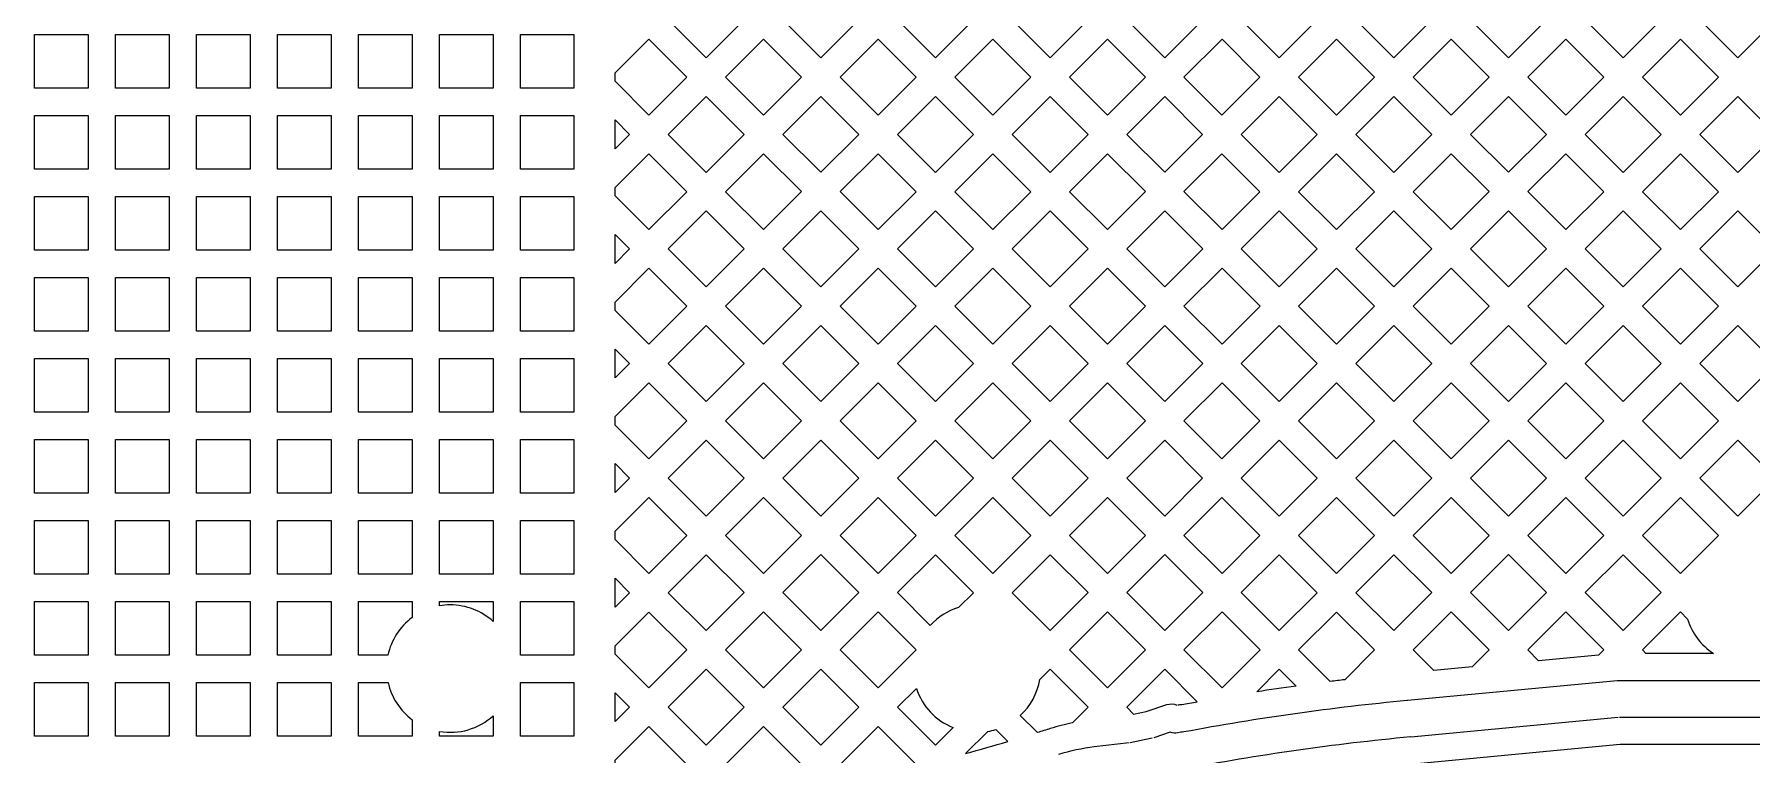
# Model space of a CAD drawing. Extents: x 3103 to 3424, y -52 to 175.
# Drawn here: x 3187.122 to 3191.913, y 41.826 to 43.836 of the extents above; entities that cross this region are included whole.
import ezdxf

# ---------------------------------------------------------------- set-up
doc = ezdxf.new("R2010")
doc.units = 0
doc.layers.add('gbr-dxf_layer0', color=7, linetype='Continuous')

msp = doc.modelspace()

# ---------------------------------------------------------------- linework, layer by layer
at = {"layer": 'gbr-dxf_layer0'}
for p, q in [((3188.7422, 43.516), (3188.7422, 43.5967)), ((3188.7422, 43.1962), (3188.7422, 43.2769)), ((3188.7422, 42.8767), (3188.7422, 42.9574)), ((3188.7422, 42.5569), (3188.7422, 42.6376)), ((3188.7422, 42.2371), (3188.7422, 42.3178)), ((3188.7422, 41.9176), (3188.7422, 41.9983)), ((3190.9616, 41.8752), (3191.54, 41.9298)), ((3191.5439, 41.93), (3204.6586, 41.93)), ((3190.2403, 41.8716), (3190.1789, 41.8589)), ((3190.1756, 41.8584), (3190.0786, 41.847))]:
    msp.add_line(p, q, dxfattribs=at)
at = {"layer": 'gbr-dxf_layer0', "linetype": 'Continuous'}
for points in [[(3188.8903, 43.8762), (3188.9962, 43.982), (3189.1022, 43.876), (3188.9963, 43.7701)], [(3189.2099, 43.876), (3189.316, 43.982), (3189.422, 43.876), (3189.316, 43.77)], [(3189.5297, 43.876), (3189.6357, 43.982), (3189.7416, 43.8762), (3189.6356, 43.7701)], [(3189.8494, 43.8762), (3189.9553, 43.982), (3190.0613, 43.876), (3189.9554, 43.7701)], [(3190.1691, 43.876), (3190.2751, 43.982), (3190.3811, 43.876), (3190.2751, 43.77)], [(3190.4888, 43.876), (3190.5949, 43.982), (3190.7007, 43.8762), (3190.5947, 43.7701)], [(3190.8085, 43.8762), (3190.9144, 43.982), (3191.0204, 43.876), (3190.9145, 43.7701)], [(3191.1282, 43.876), (3191.2342, 43.982), (3191.3402, 43.876), (3191.2342, 43.77)], [(3191.4479, 43.876), (3191.554, 43.982), (3191.6598, 43.8762), (3191.5538, 43.7701)], [(3191.7676, 43.8762), (3191.8735, 43.982), (3191.9795, 43.876), (3191.8736, 43.7701)], [(3187.1219, 43.6854), (3187.1219, 43.8353), (3187.2718, 43.8353), (3187.2718, 43.6854)], [(3187.348, 43.6854), (3187.348, 43.8353), (3187.4978, 43.8353), (3187.4978, 43.6854)], [(3187.574, 43.6854), (3187.574, 43.8353), (3187.7239, 43.8353), (3187.7239, 43.6854)], [(3187.8001, 43.6854), (3187.8001, 43.8353), (3187.9499, 43.8353), (3187.9499, 43.6854)], [(3188.0261, 43.6854), (3188.0261, 43.8353), (3188.176, 43.8353), (3188.176, 43.6854)], [(3188.2522, 43.6854), (3188.2522, 43.8353), (3188.4021, 43.8353), (3188.4021, 43.6854)], [(3188.4783, 43.6854), (3188.4783, 43.8353), (3188.6271, 43.8353), (3188.6271, 43.6854)], [(3188.7422, 43.7045), (3188.7422, 43.728), (3188.8364, 43.8223), (3188.9424, 43.7163), (3188.8364, 43.6103)], [(3189.0502, 43.7163), (3189.1561, 43.8222), (3189.2621, 43.7161), (3189.1562, 43.6103)], [(3189.3698, 43.7161), (3189.4759, 43.8222), (3189.5817, 43.7163), (3189.4757, 43.6103)], [(3189.6895, 43.7163), (3189.7955, 43.8223), (3189.9015, 43.7163), (3189.7955, 43.6103)], [(3190.0093, 43.7163), (3190.1152, 43.8222), (3190.2212, 43.7161), (3190.1153, 43.6103)], [(3190.3289, 43.7161), (3190.435, 43.8222), (3190.5408, 43.7163), (3190.4348, 43.6103)], [(3190.6486, 43.7163), (3190.7546, 43.8223), (3190.8606, 43.7163), (3190.7546, 43.6103)], [(3190.9684, 43.7163), (3191.0743, 43.8222), (3191.1803, 43.7161), (3191.0744, 43.6103)], [(3191.288, 43.7161), (3191.3941, 43.8222), (3191.4999, 43.7163), (3191.3939, 43.6103)], [(3191.6077, 43.7163), (3191.7137, 43.8223), (3191.8197, 43.7163), (3191.7137, 43.6103)], [(3188.8903, 43.5564), (3188.9963, 43.6624), (3189.1023, 43.5564), (3188.9963, 43.4504)], [(3189.2101, 43.5564), (3189.316, 43.6623), (3189.4218, 43.5564), (3189.316, 43.4505)], [(3189.5296, 43.5564), (3189.6356, 43.6624), (3189.7416, 43.5564), (3189.6356, 43.4504)], [(3189.8494, 43.5564), (3189.9554, 43.6624), (3190.0614, 43.5564), (3189.9554, 43.4504)], [(3190.1692, 43.5564), (3190.2751, 43.6623), (3190.381, 43.5564), (3190.2751, 43.4505)], [(3190.4887, 43.5564), (3190.5947, 43.6624), (3190.7007, 43.5564), (3190.5947, 43.4504)], [(3190.8085, 43.5564), (3190.9145, 43.6624), (3191.0205, 43.5564), (3190.9145, 43.4504)], [(3191.1283, 43.5564), (3191.2342, 43.6623), (3191.3401, 43.5564), (3191.2342, 43.4505)], [(3191.4478, 43.5564), (3191.5538, 43.6624), (3191.6598, 43.5564), (3191.5538, 43.4504)], [(3191.7676, 43.5564), (3191.8736, 43.6624), (3191.9796, 43.5564), (3191.8736, 43.4504)], [(3187.1219, 43.4593), (3187.1219, 43.6092), (3187.2718, 43.6092), (3187.2718, 43.4593)], [(3187.348, 43.4593), (3187.348, 43.6092), (3187.4978, 43.6092), (3187.4978, 43.4593)], [(3187.574, 43.4593), (3187.574, 43.6092), (3187.7239, 43.6092), (3187.7239, 43.4593)], [(3187.8001, 43.4593), (3187.8001, 43.6092), (3187.9499, 43.6092), (3187.9499, 43.4593)], [(3188.0261, 43.4593), (3188.0261, 43.6092), (3188.176, 43.6092), (3188.176, 43.4593)], [(3188.2522, 43.4593), (3188.2522, 43.6092), (3188.4021, 43.6092), (3188.4021, 43.4593)], [(3188.4783, 43.4593), (3188.4783, 43.6092), (3188.6271, 43.6092), (3188.6271, 43.4593)], [(3188.7422, 43.3847), (3188.7422, 43.4083), (3188.8364, 43.5025), (3188.9424, 43.3965), (3188.8364, 43.2905)], [(3189.0502, 43.3965), (3189.1562, 43.5025), (3189.2621, 43.3966), (3189.1561, 43.2906)], [(3189.3698, 43.3966), (3189.4757, 43.5025), (3189.5817, 43.3965), (3189.4759, 43.2906)], [(3189.6895, 43.3965), (3189.7955, 43.5025), (3189.9015, 43.3965), (3189.7955, 43.2905)], [(3190.0093, 43.3965), (3190.1153, 43.5025), (3190.2212, 43.3966), (3190.1152, 43.2906)], [(3190.3289, 43.3966), (3190.4348, 43.5025), (3190.5408, 43.3965), (3190.435, 43.2906)], [(3190.6486, 43.3965), (3190.7546, 43.5025), (3190.8606, 43.3965), (3190.7546, 43.2905)], [(3190.9684, 43.3965), (3191.0744, 43.5025), (3191.1803, 43.3966), (3191.0743, 43.2906)], [(3191.288, 43.3966), (3191.3939, 43.5025), (3191.4999, 43.3965), (3191.3941, 43.2906)], [(3191.6077, 43.3965), (3191.7137, 43.5025), (3191.8197, 43.3965), (3191.7137, 43.2905)], [(3187.1219, 43.2333), (3187.1219, 43.3831), (3187.2718, 43.3831), (3187.2718, 43.2333)], [(3187.348, 43.2333), (3187.348, 43.3831), (3187.4978, 43.3831), (3187.4978, 43.2333)], [(3187.574, 43.2333), (3187.574, 43.3831), (3187.7239, 43.3831), (3187.7239, 43.2333)], [(3187.8001, 43.2333), (3187.8001, 43.3831), (3187.9499, 43.3831), (3187.9499, 43.2333)], [(3188.0261, 43.2333), (3188.0261, 43.3831), (3188.176, 43.3831), (3188.176, 43.2333)], [(3188.2522, 43.2333), (3188.2522, 43.3831), (3188.4021, 43.3831), (3188.4021, 43.2333)], [(3188.4783, 43.2333), (3188.4783, 43.3831), (3188.6271, 43.3831), (3188.6271, 43.2333)], [(3188.8903, 43.2366), (3188.9963, 43.3426), (3189.1022, 43.2367), (3188.9962, 43.1307)], [(3189.2099, 43.2367), (3189.316, 43.3427), (3189.422, 43.2367), (3189.316, 43.1307)], [(3189.5297, 43.2367), (3189.6356, 43.3426), (3189.7416, 43.2366), (3189.6357, 43.1307)], [(3189.8494, 43.2366), (3189.9554, 43.3426), (3190.0613, 43.2367), (3189.9553, 43.1307)], [(3190.1691, 43.2367), (3190.2751, 43.3427), (3190.3811, 43.2367), (3190.2751, 43.1307)], [(3190.4888, 43.2367), (3190.5947, 43.3426), (3190.7007, 43.2366), (3190.5949, 43.1307)], [(3190.8085, 43.2366), (3190.9145, 43.3426), (3191.0204, 43.2367), (3190.9144, 43.1307)], [(3191.1282, 43.2367), (3191.2342, 43.3427), (3191.3402, 43.2367), (3191.2342, 43.1307)], [(3191.4479, 43.2367), (3191.5538, 43.3426), (3191.6598, 43.2366), (3191.554, 43.1307)], [(3191.7676, 43.2366), (3191.8736, 43.3426), (3191.9795, 43.2367), (3191.8735, 43.1307)], [(3188.7422, 43.0652), (3188.7422, 43.0885), (3188.8364, 43.1827), (3188.9423, 43.0768), (3188.8364, 42.9709)], [(3189.0501, 43.0768), (3189.1561, 43.1828), (3189.2621, 43.0768), (3189.1561, 42.9708)], [(3189.3698, 43.0768), (3189.4759, 43.1828), (3189.5819, 43.0768), (3189.4759, 42.9708)], [(3189.6896, 43.0768), (3189.7955, 43.1827), (3189.9014, 43.0768), (3189.7955, 42.9709)], [(3190.0092, 43.0768), (3190.1152, 43.1828), (3190.2212, 43.0768), (3190.1152, 42.9708)], [(3190.3289, 43.0768), (3190.435, 43.1828), (3190.541, 43.0768), (3190.435, 42.9708)], [(3190.6487, 43.0768), (3190.7546, 43.1827), (3190.8605, 43.0768), (3190.7546, 42.9709)], [(3190.9683, 43.0768), (3191.0743, 43.1828), (3191.1803, 43.0768), (3191.0743, 42.9708)], [(3191.288, 43.0768), (3191.3941, 43.1828), (3191.5001, 43.0768), (3191.3941, 42.9708)], [(3191.6078, 43.0768), (3191.7137, 43.1827), (3191.8196, 43.0768), (3191.7137, 42.9709)], [(3187.1219, 43.0072), (3187.1219, 43.1571), (3187.2718, 43.1571), (3187.2718, 43.0072)], [(3187.348, 43.0072), (3187.348, 43.1571), (3187.4978, 43.1571), (3187.4978, 43.0072)], [(3187.574, 43.0072), (3187.574, 43.1571), (3187.7239, 43.1571), (3187.7239, 43.0072)], [(3187.8001, 43.0072), (3187.8001, 43.1571), (3187.9499, 43.1571), (3187.9499, 43.0072)], [(3188.0261, 43.0072), (3188.0261, 43.1571), (3188.176, 43.1571), (3188.176, 43.0072)], [(3188.2522, 43.0072), (3188.2522, 43.1571), (3188.4021, 43.1571), (3188.4021, 43.0072)], [(3188.4783, 43.0072), (3188.4783, 43.1571), (3188.6271, 43.1571), (3188.6271, 43.0072)], [(3188.8903, 42.9171), (3188.9962, 43.0229), (3189.1022, 42.9169), (3188.9963, 42.811)], [(3189.2099, 42.9169), (3189.316, 43.0229), (3189.422, 42.9169), (3189.316, 42.8109)], [(3189.5297, 42.9169), (3189.6357, 43.0229), (3189.7416, 42.9171), (3189.6356, 42.811)], [(3189.8494, 42.9171), (3189.9553, 43.0229), (3190.0613, 42.9169), (3189.9554, 42.811)], [(3190.1691, 42.9169), (3190.2751, 43.0229), (3190.3811, 42.9169), (3190.2751, 42.8109)], [(3190.4888, 42.9169), (3190.5949, 43.0229), (3190.7007, 42.9171), (3190.5947, 42.811)], [(3190.8085, 42.9171), (3190.9144, 43.0229), (3191.0204, 42.9169), (3190.9145, 42.811)], [(3191.1282, 42.9169), (3191.2342, 43.0229), (3191.3402, 42.9169), (3191.2342, 42.8109)], [(3191.4479, 42.9169), (3191.554, 43.0229), (3191.6598, 42.9171), (3191.5538, 42.811)], [(3191.7676, 42.9171), (3191.8735, 43.0229), (3191.9795, 42.9169), (3191.8736, 42.811)], [(3187.1219, 42.7812), (3187.1219, 42.931), (3187.2718, 42.931), (3187.2718, 42.7812)], [(3187.348, 42.7812), (3187.348, 42.931), (3187.4978, 42.931), (3187.4978, 42.7812)], [(3187.574, 42.7812), (3187.574, 42.931), (3187.7239, 42.931), (3187.7239, 42.7812)], [(3187.8001, 42.7812), (3187.8001, 42.931), (3187.9499, 42.931), (3187.9499, 42.7812)], [(3188.0261, 42.7812), (3188.0261, 42.931), (3188.176, 42.931), (3188.176, 42.7812)], [(3188.2522, 42.7812), (3188.2522, 42.931), (3188.4021, 42.931), (3188.4021, 42.7812)], [(3188.4783, 42.7812), (3188.4783, 42.931), (3188.6271, 42.931), (3188.6271, 42.7812)], [(3188.7422, 42.7454), (3188.7422, 42.7689), (3188.8364, 42.8632), (3188.9424, 42.7572), (3188.8364, 42.6512)], [(3189.0502, 42.7572), (3189.1561, 42.863), (3189.2621, 42.757), (3189.1562, 42.6512)], [(3189.3698, 42.757), (3189.4759, 42.863), (3189.5817, 42.7572), (3189.4757, 42.6512)], [(3189.6895, 42.7572), (3189.7955, 42.8632), (3189.9015, 42.7572), (3189.7955, 42.6512)], [(3190.0093, 42.7572), (3190.1152, 42.863), (3190.2212, 42.757), (3190.1153, 42.6511)], [(3190.3289, 42.757), (3190.435, 42.863), (3190.5408, 42.7572), (3190.4348, 42.6512)], [(3190.6486, 42.7572), (3190.7546, 42.8632), (3190.8606, 42.7572), (3190.7546, 42.6511)], [(3190.9684, 42.7572), (3191.0743, 42.863), (3191.1803, 42.757), (3191.0744, 42.6512)], [(3191.288, 42.757), (3191.3941, 42.863), (3191.4999, 42.7572), (3191.3939, 42.6511)], [(3191.6077, 42.7572), (3191.7137, 42.8632), (3191.8197, 42.7572), (3191.7137, 42.6512)], [(3187.1219, 42.5551), (3187.1219, 42.705), (3187.2718, 42.705), (3187.2718, 42.5551)], [(3187.348, 42.5551), (3187.348, 42.705), (3187.4978, 42.705), (3187.4978, 42.5551)], [(3187.574, 42.5551), (3187.574, 42.705), (3187.7239, 42.705), (3187.7239, 42.5551)], [(3187.8001, 42.5551), (3187.8001, 42.705), (3187.9499, 42.705), (3187.9499, 42.5551)], [(3188.0261, 42.5551), (3188.0261, 42.705), (3188.176, 42.705), (3188.176, 42.5551)], [(3188.2522, 42.5551), (3188.2522, 42.705), (3188.4021, 42.705), (3188.4021, 42.5551)], [(3188.4783, 42.5551), (3188.4783, 42.705), (3188.6271, 42.705), (3188.6271, 42.5551)], [(3188.8903, 42.5973), (3188.9963, 42.7033), (3189.1023, 42.5973), (3188.9963, 42.4913)], [(3189.2101, 42.5973), (3189.316, 42.7032), (3189.4218, 42.5973), (3189.316, 42.4914)], [(3189.5296, 42.5973), (3189.6356, 42.7033), (3189.7416, 42.5973), (3189.6356, 42.4913)], [(3189.8494, 42.5973), (3189.9554, 42.7033), (3190.0614, 42.5973), (3189.9554, 42.4913)], [(3190.1692, 42.5973), (3190.2751, 42.7032), (3190.381, 42.5973), (3190.2751, 42.4914)], [(3190.4887, 42.5973), (3190.5947, 42.7033), (3190.7007, 42.5973), (3190.5947, 42.4913)], [(3190.8085, 42.5973), (3190.9145, 42.7033), (3191.0205, 42.5973), (3190.9145, 42.4913)], [(3191.1283, 42.5973), (3191.2342, 42.7032), (3191.3401, 42.5973), (3191.2342, 42.4914)], [(3191.4478, 42.5973), (3191.5538, 42.7033), (3191.6598, 42.5973), (3191.5538, 42.4913)], [(3191.7676, 42.5973), (3191.8736, 42.7033), (3191.9795, 42.5974), (3191.8735, 42.4914)], [(3188.7422, 42.4256), (3188.7422, 42.4492), (3188.8364, 42.5434), (3188.9424, 42.4374), (3188.8364, 42.3314)], [(3189.0502, 42.4374), (3189.1562, 42.5434), (3189.2621, 42.4375), (3189.1561, 42.3315)], [(3189.3698, 42.4375), (3189.4757, 42.5434), (3189.5817, 42.4374), (3189.4759, 42.3315)], [(3189.6895, 42.4374), (3189.7955, 42.5434), (3189.9015, 42.4374), (3189.7955, 42.3314)], [(3190.0093, 42.4374), (3190.1153, 42.5434), (3190.2212, 42.4375), (3190.1152, 42.3315)], [(3190.3289, 42.4375), (3190.4348, 42.5434), (3190.5408, 42.4374), (3190.435, 42.3315)], [(3190.6486, 42.4374), (3190.7546, 42.5434), (3190.8606, 42.4374), (3190.7546, 42.3314)], [(3190.9684, 42.4374), (3191.0744, 42.5434), (3191.1803, 42.4375), (3191.0743, 42.3315)], [(3191.2881, 42.4375), (3191.3939, 42.5434), (3191.4999, 42.4374), (3191.3941, 42.3315)], [(3191.6077, 42.4374), (3191.7137, 42.5434), (3191.8196, 42.4375), (3191.7136, 42.3315)], [(3187.1219, 42.329), (3187.1219, 42.4789), (3187.2718, 42.4789), (3187.2718, 42.329)], [(3187.348, 42.329), (3187.348, 42.4789), (3187.4978, 42.4789), (3187.4978, 42.329)], [(3187.574, 42.329), (3187.574, 42.4789), (3187.7239, 42.4789), (3187.7239, 42.329)], [(3187.8001, 42.329), (3187.8001, 42.4789), (3187.9499, 42.4789), (3187.9499, 42.329)], [(3188.0261, 42.329), (3188.0261, 42.4789), (3188.176, 42.4789), (3188.176, 42.329)], [(3188.2522, 42.329), (3188.2522, 42.4789), (3188.4021, 42.4789), (3188.4021, 42.329)], [(3188.4783, 42.329), (3188.4783, 42.4789), (3188.6271, 42.4789), (3188.6271, 42.329)], [(3188.8903, 42.2775), (3188.9963, 42.3835), (3189.1022, 42.2776), (3188.9962, 42.1716)], [(3189.2099, 42.2776), (3189.316, 42.3836), (3189.422, 42.2776), (3189.316, 42.1716)], [(3189.8494, 42.2775), (3189.9554, 42.3835), (3190.0613, 42.2776), (3189.9553, 42.1716)], [(3190.1691, 42.2776), (3190.2751, 42.3836), (3190.3811, 42.2776), (3190.2751, 42.1716)], [(3190.4888, 42.2776), (3190.5947, 42.3835), (3190.7007, 42.2775), (3190.5949, 42.1716)], [(3190.8085, 42.2775), (3190.9145, 42.3835), (3191.0204, 42.2776), (3190.9144, 42.1716)], [(3191.1282, 42.2776), (3191.2342, 42.3836), (3191.3402, 42.2776), (3191.2342, 42.1716)], [(3191.4479, 42.2776), (3191.5538, 42.3835), (3191.6597, 42.2776), (3191.5538, 42.1717)], [(3187.1219, 42.103), (3187.1219, 42.2528), (3187.2718, 42.2528), (3187.2718, 42.103)], [(3187.348, 42.103), (3187.348, 42.2528), (3187.4978, 42.2528), (3187.4978, 42.103)], [(3187.574, 42.103), (3187.574, 42.2528), (3187.7239, 42.2528), (3187.7239, 42.103)], [(3187.8001, 42.103), (3187.8001, 42.2528), (3187.9499, 42.2528), (3187.9499, 42.103)], [(3188.4783, 42.103), (3188.4783, 42.2528), (3188.6271, 42.2528), (3188.6271, 42.103)], [(3188.7422, 42.1061), (3188.7422, 42.1294), (3188.8364, 42.2236), (3188.9423, 42.1177), (3188.8364, 42.0118)], [(3189.0501, 42.1177), (3189.1561, 42.2237), (3189.2621, 42.1177), (3189.1561, 42.0117)], [(3189.3698, 42.1177), (3189.4759, 42.2237), (3189.5819, 42.1177), (3189.4759, 42.0117)], [(3190.0092, 42.1177), (3190.1152, 42.2237), (3190.2212, 42.1177), (3190.1152, 42.0117)], [(3190.3289, 42.1177), (3190.435, 42.2237), (3190.541, 42.1177), (3190.435, 42.0117)], [(3190.9683, 42.1177), (3191.0743, 42.2237), (3191.1803, 42.1177), (3191.1328, 42.0703), (3191.0258, 42.0602)], [(3191.288, 42.1177), (3191.3941, 42.2237), (3191.4999, 42.1178), (3191.4857, 42.1036), (3191.318, 42.0877)], [(3188.8903, 41.958), (3188.9962, 42.0638), (3189.1022, 41.9578), (3188.9963, 41.8519)], [(3189.2099, 41.9578), (3189.316, 42.0638), (3189.422, 41.9578), (3189.316, 41.8518)], [(3187.1219, 41.8769), (3187.1219, 42.0268), (3187.2718, 42.0268), (3187.2718, 41.8769)], [(3187.348, 41.8769), (3187.348, 42.0268), (3187.4978, 42.0268), (3187.4978, 41.8769)], [(3187.574, 41.8769), (3187.574, 42.0268), (3187.7239, 42.0268), (3187.7239, 41.8769)], [(3187.8001, 41.8769), (3187.8001, 42.0268), (3187.9499, 42.0268), (3187.9499, 41.8769)], [(3188.4783, 41.8769), (3188.4783, 42.0268), (3188.6271, 42.0268), (3188.6271, 41.8769)], [(3188.7422, 41.7863), (3188.7422, 41.8098), (3188.8364, 41.9041), (3188.9424, 41.7981), (3188.8364, 41.692)], [(3189.0502, 41.7981), (3189.1561, 41.9039), (3189.2621, 41.7979), (3189.1562, 41.692)]]:
    msp.add_lwpolyline(points, close=True, dxfattribs=at)
for points in [[(3188.7422, 43.5967), (3188.7825, 43.5564), (3188.7422, 43.516)], [(3188.7422, 43.2769), (3188.7825, 43.2366), (3188.7422, 43.1962)], [(3188.7422, 42.9574), (3188.7825, 42.9171), (3188.7422, 42.8767)], [(3188.7422, 42.6376), (3188.7825, 42.5973), (3188.7422, 42.5569)], [(3188.7422, 42.3178), (3188.7825, 42.2775), (3188.7422, 42.2371)], [(3188.2522, 42.2409), (3188.2522, 42.2528), (3188.4021, 42.2528), (3188.4021, 42.1969)], [(3191.8058, 42.1081), (3191.6175, 42.1081), (3191.6077, 42.1178)], [(3190.3658, 41.9731), (3190.2751, 42.0638), (3190.1691, 41.9578)], [(3190.532, 42.001), (3190.5949, 42.0638), (3190.6416, 42.0171)], [(3188.7422, 41.9983), (3188.7825, 41.958), (3188.7422, 41.9176)], [(3188.4021, 41.9343), (3188.4021, 41.8769), (3188.2522, 41.8769)], [(3204.6586, 41.8538), (3191.5453, 41.8538), (3190.9688, 41.7994)]]:
    msp.add_lwpolyline(points, dxfattribs=at)
for points in [[(3189.5297, 42.2776), (3189.6356, 42.3835), (3189.7416, 42.2775), (3189.6999, 42.2358, 0.133316), (3189.621, 42.1863)], [(3188.0261, 42.103), (3188.0261, 42.2528), (3188.176, 42.2528), (3188.176, 42.2083, 0.181804), (3188.1083, 42.103)], [(3190.6487, 42.1177), (3190.7546, 42.2236), (3190.8605, 42.1177), (3190.7774, 42.0346, 0.001532), (3190.7368, 42.0297)], [(3189.8723, 41.9351, 0.164817), (3189.9268, 42.0353), (3189.9553, 42.0638), (3190.0613, 41.9578), (3190.0177, 41.9142, 0.025318), (3189.956, 41.8983, -0.001098), (3189.9201, 41.8872)], [(3188.0261, 41.8769), (3188.0261, 42.0268), (3188.1087, 42.0268, 0.17954), (3188.176, 41.923), (3188.176, 41.8769)], [(3189.5297, 41.9578), (3189.5825, 42.0106, 0.22099), (3189.6846, 41.9009), (3189.6356, 41.8519)], [(3189.3698, 41.7979), (3189.4759, 41.9039), (3189.5817, 41.7981), (3189.5719, 41.7882, -0.004368), (3189.4185, 41.7493)]]:
    msp.add_lwpolyline(points, format="xyb", close=True, dxfattribs=at)
for points in [[(3188.4021, 42.1969, 0.187162), (3188.2822, 42.2434, 0.042457), (3188.2522, 42.2409)], [(3191.6077, 42.1178), (3191.7136, 42.2237), (3191.7338, 42.2035, 0.173251), (3191.8058, 42.1081)], [(3204.9525, 41.9817, 0.084647), (3204.6598, 42.0319), (3191.537, 42.0319), (3190.952, 41.9767)], [(3190.1691, 41.9578), (3190.1882, 41.9386), (3190.223, 41.9458), (3190.2813, 41.9652, -0.187375), (3190.3089, 41.9638)], [(3190.9516, 41.9766, 0.02287), (3190.3286, 41.8888, -0.058948), (3190.3197, 41.8881), (3190.3119, 41.8864, -0.143452), (3190.2906, 41.8879), (3190.2449, 41.8728)], [(3190.3117, 41.9644, -0.073953), (3190.3229, 41.9652, -0.001626), (3190.3658, 41.9731)], [(3188.2522, 41.8769), (3188.2522, 41.8904, 0.23136), (3188.4021, 41.9343)], [(3189.7199, 41.8284), (3189.7819, 41.8905, 0.03192), (3189.8039, 41.8957), (3189.8373, 41.8623)]]:
    msp.add_lwpolyline(points, format="xyb", dxfattribs=at)
at = {"layer": 'gbr-dxf_layer0'}
for centre, radius, start, end in [((3191.6002, 35.1243), 6.9591, 97.91784, 98.82989), ((3191.6002, 35.1243), 6.781, 95.40705, 100.84307), ((3187.2605, 50.5774), 9.0881, 285.7009, 286.47133), ((3190.1445, 41.2963), 0.5546, 96.8223, 107.3761)]:
    msp.add_arc(centre, radius, start, end, dxfattribs=at)

doc.saveas('drawing.dxf')
